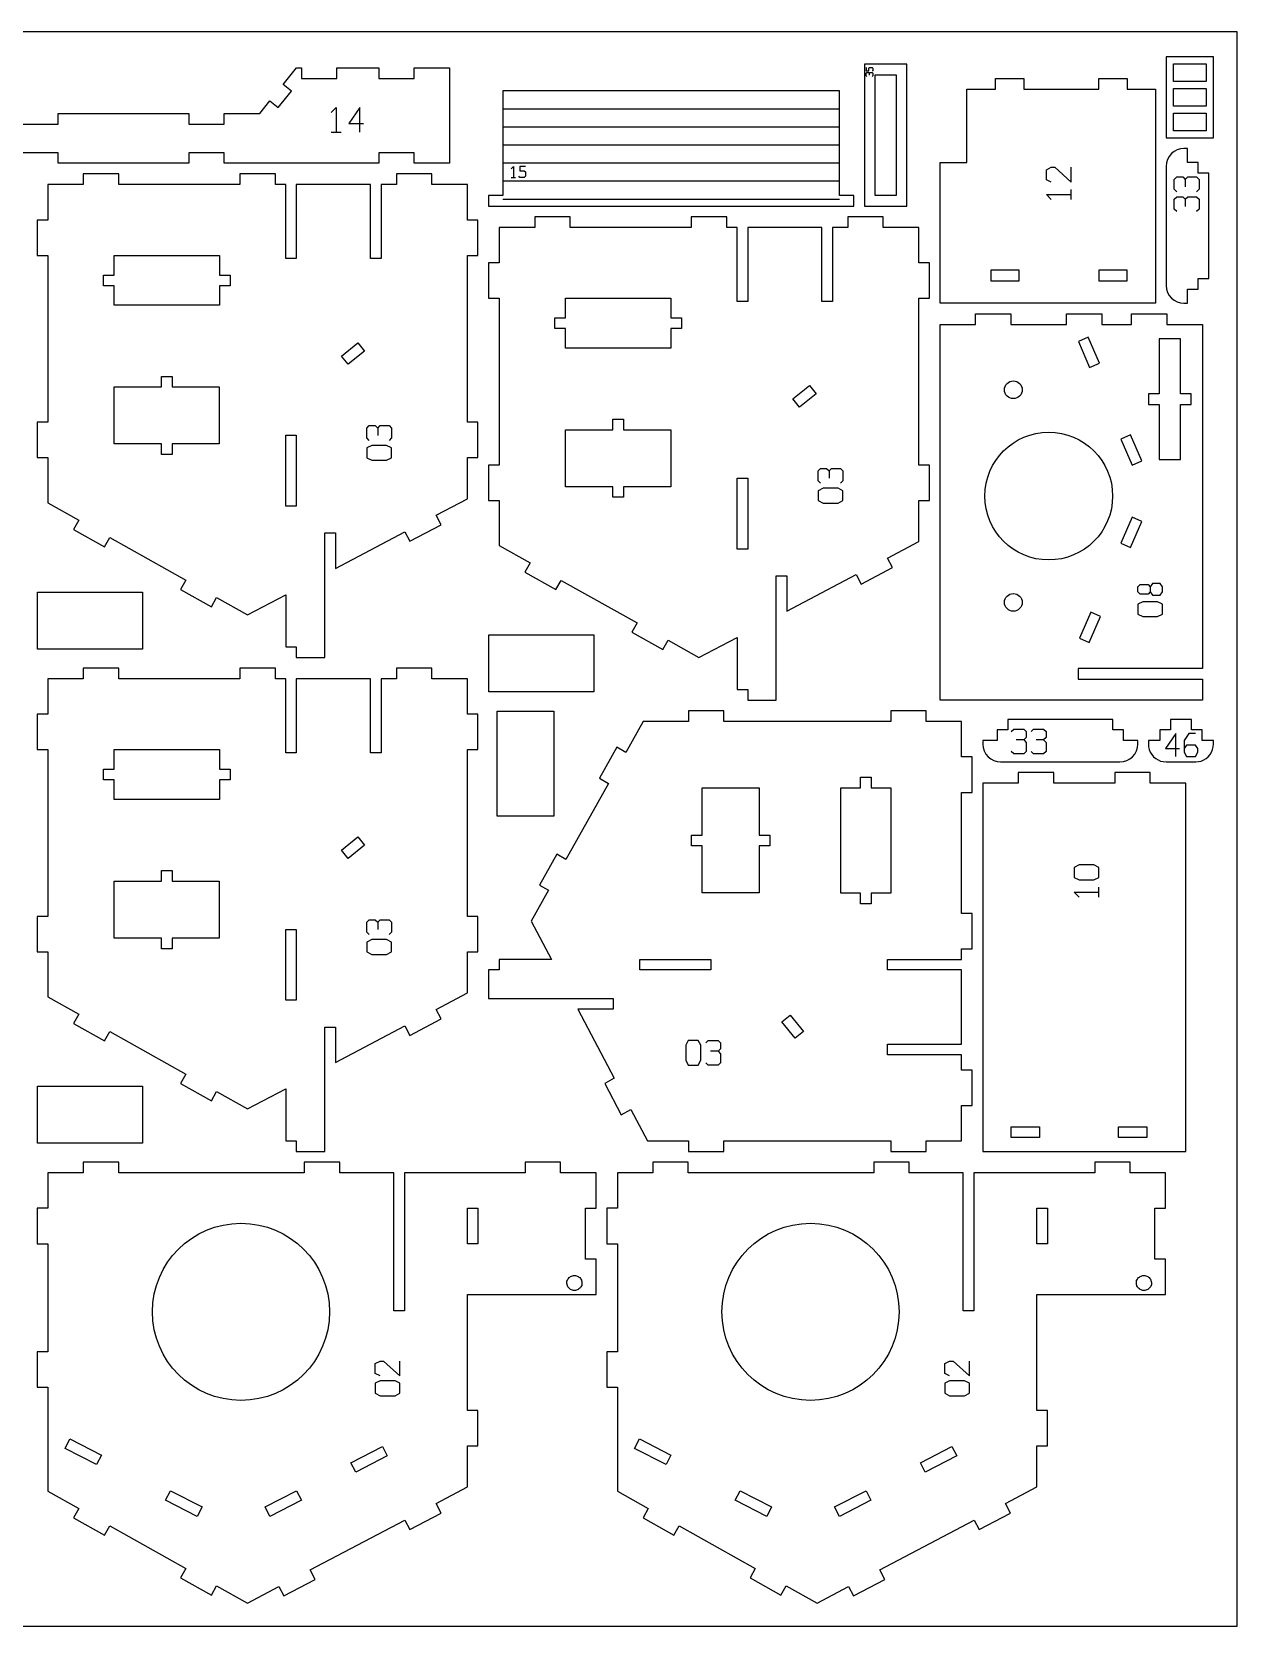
# Model space of a CAD drawing. Header units: millimetres. Extents: x 0 to 600, y 0 to 450.
# Drawn here: x 259.9 to 600, y 0 to 450 of the extents above; entities that cross this region are included whole.
import ezdxf

# ---------------------------------------------------------------- set-up
doc = ezdxf.new("R2010")
doc.units = ezdxf.units.MM
for name, color, linetype in [('CUT', 1, 'Continuous'), ('ENGRAVE', 5, 'Continuous'), ('SHEET', 8, 'Continuous')]:
    doc.layers.add(name, color=color, linetype=linetype)

msp = doc.modelspace()

# ---------------------------------------------------------------- linework, layer by layer
at = {"layer": 'CUT'}
for p, q in [((593.3, 442.98), (580.01, 442.98)), ((580.01, 442.98), (580.01, 420.09)), ((593.3, 420.09), (593.3, 442.98)), ((330.77, 435.18), (334.52, 439.85)), ((334.52, 439.85), (335.96, 439.85)), ((335.96, 439.85), (335.96, 436.85)), ((335.96, 436.85), (345.96, 436.85)), ((345.96, 436.85), (345.96, 439.85)), ((345.96, 439.85), (357.75, 439.85)), ((357.75, 439.85), (357.75, 436.85)), ((357.75, 436.85), (367.75, 436.85)), ((367.75, 436.85), (367.75, 439.85)), ((367.75, 439.85), (377.75, 439.85)), ((377.75, 439.85), (377.75, 412.9)), ((506.79, 440.86), (494.83, 440.86)), ((494.83, 440.86), (494.83, 400.81)), ((497.83, 437.86), (503.79, 437.86)), ((497.83, 403.81), (497.83, 437.86)), ((503.79, 437.86), (503.79, 403.81)), ((506.79, 400.81), (506.79, 440.86)), ((531.77, 436.86), (539.77, 436.86)), ((531.77, 433.86), (531.77, 436.86)), ((539.77, 436.86), (539.77, 433.86)), ((561.01, 436.86), (569.01, 436.86)), ((561.01, 433.86), (561.01, 436.86)), ((569.01, 436.86), (569.01, 433.86)), ((582.01, 440.98), (591.3, 440.98)), ((582.01, 436.02), (582.01, 440.98)), ((591.3, 440.98), (591.3, 436.02)), ((329.36, 428.62), (333.11, 433.3)), ((333.11, 433.3), (330.77, 435.18)), ((487.82, 433.4), (392.77, 433.4)), ((392.77, 433.4), (392.77, 403.81)), ((487.82, 403.81), (487.82, 433.4)), ((523.77, 433.86), (531.77, 433.86)), ((523.77, 413.1), (523.77, 433.86)), ((539.77, 433.86), (561.01, 433.86)), ((569.01, 433.86), (577.01, 433.86)), ((577.01, 433.86), (577.01, 373.39)), ((591.3, 436.02), (582.01, 436.02)), ((582.01, 434.02), (591.3, 434.02)), ((582.01, 429.05), (582.01, 434.02)), ((591.3, 434.02), (591.3, 429.05)), ((324.17, 426.95), (327.02, 430.5)), ((327.02, 430.5), (329.36, 428.62)), ((392.77, 428.3), (487.82, 428.3)), ((591.3, 429.05), (582.01, 429.05)), ((257.27, 423.95), (267.27, 423.95)), ((267.27, 423.95), (267.27, 426.95)), ((267.27, 426.95), (304.17, 426.95)), ((304.17, 426.95), (304.17, 423.95)), ((304.17, 423.95), (314.17, 423.95)), ((314.17, 423.95), (314.17, 426.95)), ((314.17, 426.95), (324.17, 426.95)), ((392.77, 423.2), (487.82, 423.2)), ((582.01, 427.05), (591.3, 427.05)), ((582.01, 422.09), (582.01, 427.05)), ((591.3, 427.05), (591.3, 422.09)), ((580.01, 420.09), (593.3, 420.09)), ((591.3, 422.09), (582.01, 422.09)), ((267.27, 415.9), (257.27, 415.9)), ((267.27, 412.9), (267.27, 415.9)), ((304.17, 415.9), (304.17, 412.9)), ((314.17, 415.9), (304.17, 415.9)), ((314.17, 412.9), (314.17, 415.9)), ((357.75, 415.9), (357.75, 412.9)), ((367.75, 415.9), (357.75, 415.9)), ((367.75, 412.9), (367.75, 415.9)), ((392.77, 418.1), (487.82, 418.1)), ((580.39, 414), (580.11, 413.07)), ((580.85, 414.87), (580.39, 414)), ((581.48, 415.63), (580.85, 414.87)), ((582.23, 416.25), (581.48, 415.63)), ((583.1, 416.71), (582.23, 416.25)), ((584.04, 417), (583.1, 416.71)), ((585.01, 417.09), (584.04, 417)), ((586.01, 417.09), (585.01, 417.09)), ((586.01, 413.09), (586.01, 417.09)), ((304.17, 412.9), (267.27, 412.9)), ((284.38, 409.9), (274.38, 409.9)), ((274.38, 409.9), (274.38, 406.9)), ((284.38, 406.9), (284.38, 409.9)), ((357.75, 412.9), (314.17, 412.9)), ((328.58, 409.9), (318.57, 409.9)), ((318.57, 409.9), (318.57, 406.9)), ((328.58, 406.9), (328.58, 409.9)), ((372.77, 409.9), (362.77, 409.9)), ((362.77, 409.9), (362.77, 406.9)), ((377.75, 412.9), (367.75, 412.9)), ((372.77, 406.9), (372.77, 409.9)), ((392.77, 413.01), (487.82, 413.01)), ((516.17, 413.1), (523.77, 413.1)), ((516.17, 373.39), (516.17, 413.1)), ((580.11, 413.07), (580.01, 412.09)), ((580.01, 412.09), (580.01, 378.39)), ((589.01, 413.09), (586.01, 413.09)), ((589.01, 410.09), (589.01, 413.09)), ((592.01, 410.09), (589.01, 410.09)), ((592.01, 380.39), (592.01, 410.09)), ((274.38, 406.9), (264.38, 406.9)), ((264.38, 406.9), (264.38, 396.9)), ((318.57, 406.9), (284.38, 406.9)), ((331.5, 406.9), (328.58, 406.9)), ((331.5, 386), (331.5, 406.9)), ((355.45, 406.9), (334.5, 406.9)), ((334.5, 406.9), (334.5, 386)), ((355.45, 386), (355.45, 406.9)), ((362.77, 406.9), (358.45, 406.9)), ((358.45, 406.9), (358.45, 386)), ((382.77, 406.9), (372.77, 406.9)), ((382.77, 396.9), (382.77, 406.9)), ((392.77, 407.91), (487.82, 407.91)), ((392.77, 403.81), (388.77, 403.81)), ((388.77, 403.81), (388.77, 400.81)), ((388.77, 400.81), (491.83, 400.81)), ((392.77, 402.81), (487.82, 402.81)), ((491.83, 403.81), (487.82, 403.81)), ((491.83, 400.81), (491.83, 403.81)), ((494.83, 400.81), (506.79, 400.81)), ((503.79, 403.81), (497.83, 403.81)), ((264.38, 396.9), (261.38, 396.9)), ((261.38, 396.9), (261.38, 386.89)), ((385.77, 396.9), (382.77, 396.9)), ((385.77, 386.89), (385.77, 396.9)), ((411.78, 397.81), (401.77, 397.81)), ((401.77, 397.81), (401.77, 394.81)), ((411.78, 394.81), (411.78, 397.81)), ((455.97, 397.81), (445.97, 397.81)), ((445.97, 397.81), (445.97, 394.81)), ((455.97, 394.81), (455.97, 397.81)), ((500.16, 397.81), (490.16, 397.81)), ((490.16, 397.81), (490.16, 394.81)), ((500.16, 394.81), (500.16, 397.81)), ((401.77, 394.81), (391.77, 394.81)), ((391.77, 394.81), (391.77, 384.81)), ((445.97, 394.81), (411.78, 394.81)), ((458.89, 394.81), (455.97, 394.81)), ((458.89, 373.92), (458.89, 394.81)), ((482.84, 394.81), (461.89, 394.81)), ((461.89, 394.81), (461.89, 373.92)), ((482.84, 373.92), (482.84, 394.81)), ((490.16, 394.81), (485.84, 394.81)), ((485.84, 394.81), (485.84, 373.92)), ((510.16, 394.81), (500.16, 394.81)), ((510.16, 384.81), (510.16, 394.81)), ((261.38, 386.89), (264.38, 386.89)), ((264.38, 386.89), (264.38, 339.82)), ((283.09, 386.9), (312.79, 386.9)), ((283.09, 381.36), (283.09, 386.9)), ((312.79, 386.9), (312.79, 381.36)), ((334.5, 386), (331.5, 386)), ((358.45, 386), (355.45, 386)), ((382.77, 386.89), (385.77, 386.89)), ((382.77, 339.82), (382.77, 386.89)), ((391.77, 384.81), (388.77, 384.81)), ((388.77, 384.81), (388.77, 374.81)), ((513.17, 384.81), (510.16, 384.81)), ((513.17, 374.81), (513.17, 384.81)), ((538.47, 382.77), (530.46, 382.77)), ((530.46, 382.77), (530.46, 379.77)), ((538.47, 379.77), (538.47, 382.77)), ((569.01, 382.77), (561.01, 382.77)), ((561.01, 382.77), (561.01, 379.77)), ((569.01, 379.77), (569.01, 382.77)), ((280.09, 381.36), (283.09, 381.36)), ((280.09, 378.36), (280.09, 381.36)), ((283.09, 378.36), (280.09, 378.36)), ((283.09, 372.83), (283.09, 378.36)), ((312.79, 381.36), (315.79, 381.36)), ((315.79, 378.36), (312.79, 378.36)), ((312.79, 378.36), (312.79, 372.83)), ((315.79, 381.36), (315.79, 378.36)), ((530.46, 379.77), (538.47, 379.77)), ((561.01, 379.77), (569.01, 379.77)), ((580.01, 378.39), (580.11, 377.41)), ((589.01, 377.39), (589.01, 380.39)), ((589.01, 380.39), (592.01, 380.39)), ((388.77, 374.81), (391.77, 374.81)), ((391.77, 374.81), (391.77, 327.74)), ((410.48, 374.81), (440.18, 374.81)), ((410.48, 369.28), (410.48, 374.81)), ((440.18, 374.81), (440.18, 369.28)), ((461.89, 373.92), (458.89, 373.92)), ((485.84, 373.92), (482.84, 373.92)), ((510.16, 374.81), (513.17, 374.81)), ((510.16, 327.74), (510.16, 374.81)), ((580.11, 377.41), (580.39, 376.47)), ((580.39, 376.47), (580.85, 375.61)), ((580.85, 375.61), (581.48, 374.85)), ((581.48, 374.85), (582.23, 374.23)), ((582.23, 374.23), (583.1, 373.77)), ((583.1, 373.77), (584.04, 373.48)), ((586.01, 373.39), (586.01, 377.39)), ((586.01, 377.39), (589.01, 377.39)), ((312.79, 372.83), (283.09, 372.83)), ((407.48, 369.28), (410.48, 369.28)), ((407.48, 366.28), (407.48, 369.28)), ((440.18, 369.28), (443.18, 369.28)), ((443.18, 369.28), (443.18, 366.28)), ((577.01, 373.39), (516.17, 373.39)), ((526.17, 370.39), (536.17, 370.39)), ((526.17, 367.39), (526.17, 370.39)), ((536.17, 370.39), (536.17, 367.39)), ((551.83, 370.39), (561.83, 370.39)), ((551.83, 367.39), (551.83, 370.39)), ((561.83, 370.39), (561.83, 367.39)), ((570.21, 370.39), (580.21, 370.39)), ((570.21, 367.39), (570.21, 370.39)), ((580.21, 370.39), (580.21, 367.39)), ((584.04, 373.48), (585.01, 373.39)), ((585.01, 373.39), (586.01, 373.39)), ((410.48, 366.28), (407.48, 366.28)), ((410.48, 360.75), (410.48, 366.28)), ((443.18, 366.28), (440.18, 366.28)), ((440.18, 366.28), (440.18, 360.75)), ((516.17, 367.39), (526.17, 367.39)), ((516.17, 261.33), (516.17, 367.39)), ((536.17, 367.39), (551.83, 367.39)), ((561.83, 367.39), (570.21, 367.39)), ((580.21, 367.39), (590.21, 367.39)), ((590.21, 367.39), (590.21, 270.33)), ((347.22, 358.51), (351.9, 362.26)), ((351.9, 362.26), (353.78, 359.92)), ((440.18, 360.75), (410.48, 360.75)), ((557.96, 363.82), (555.2, 362.63)), ((555.2, 362.63), (558.39, 355.29)), ((561.15, 356.48), (557.96, 363.82)), ((584, 363.39), (578.03, 363.39)), ((578.03, 363.39), (578.03, 347.86)), ((584, 347.86), (584, 363.39)), ((349.1, 356.17), (347.22, 358.51)), ((353.78, 359.92), (349.1, 356.17)), ((558.39, 355.29), (561.15, 356.48)), ((296.46, 352.77), (299.46, 352.77)), ((296.46, 349.77), (296.46, 352.77)), ((299.46, 352.77), (299.46, 349.77)), ((283.11, 349.77), (296.46, 349.77)), ((283.11, 333.7), (283.11, 349.77)), ((299.46, 349.77), (312.77, 349.77)), ((312.77, 349.77), (312.77, 333.7)), ((474.61, 346.42), (479.3, 350.18)), ((481.17, 347.84), (476.49, 344.08)), ((479.3, 350.18), (481.17, 347.84)), ((578.03, 347.86), (575.03, 347.86)), ((575.03, 347.86), (575.03, 344.86)), ((587, 347.86), (584, 347.86)), ((587, 344.86), (587, 347.86)), ((476.49, 344.08), (474.61, 346.42)), ((575.03, 344.86), (578.03, 344.86)), ((578.03, 344.86), (578.03, 329.34)), ((584, 344.86), (587, 344.86)), ((584, 329.34), (584, 344.86)), ((264.38, 339.82), (261.38, 339.82)), ((261.38, 339.82), (261.38, 329.82)), ((385.77, 339.82), (382.77, 339.82)), ((385.77, 329.82), (385.77, 339.82)), ((410.51, 337.68), (423.86, 337.68)), ((410.51, 321.62), (410.51, 337.68)), ((423.86, 340.68), (426.86, 340.68)), ((423.86, 337.68), (423.86, 340.68)), ((426.86, 340.68), (426.86, 337.68)), ((426.86, 337.68), (440.16, 337.68)), ((440.16, 337.68), (440.16, 321.62)), ((296.46, 333.7), (283.11, 333.7)), ((296.46, 330.7), (296.46, 333.7)), ((312.77, 333.7), (299.46, 333.7)), ((299.46, 333.7), (299.46, 330.7)), ((331.5, 336.12), (334.5, 336.12)), ((331.5, 316.12), (331.5, 336.12)), ((334.5, 336.12), (334.5, 316.12)), ((569.95, 336.23), (567.2, 335.04)), ((567.2, 335.04), (570.39, 327.7)), ((573.14, 328.9), (569.95, 336.23)), ((261.38, 329.82), (264.38, 329.82)), ((264.38, 329.82), (264.38, 317.06)), ((299.46, 330.7), (296.46, 330.7)), ((382.77, 329.82), (385.77, 329.82)), ((382.77, 318.23), (382.77, 329.82)), ((570.39, 327.7), (573.14, 328.9)), ((578.03, 329.34), (584, 329.34)), ((391.77, 327.74), (388.77, 327.74)), ((388.77, 327.74), (388.77, 317.74)), ((458.89, 324.04), (461.89, 324.04)), ((458.89, 304.03), (458.89, 324.04)), ((461.89, 324.04), (461.89, 304.03)), ((513.17, 327.74), (510.16, 327.74)), ((513.17, 317.74), (513.17, 327.74)), ((423.86, 321.62), (410.51, 321.62)), ((423.86, 318.62), (423.86, 321.62)), ((440.16, 321.62), (426.86, 321.62)), ((426.86, 321.62), (426.86, 318.62)), ((264.38, 317.06), (273.1, 312.17)), ((334.5, 316.12), (331.5, 316.12)), ((373.93, 313.56), (382.77, 318.23)), ((388.77, 317.74), (391.77, 317.74)), ((391.77, 317.74), (391.77, 304.98)), ((426.86, 318.62), (423.86, 318.62)), ((510.16, 317.74), (513.17, 317.74)), ((510.16, 306.15), (510.16, 317.74)), ((273.1, 312.17), (271.64, 309.56)), ((366.51, 306.2), (375.35, 310.87)), ((375.35, 310.87), (373.93, 313.56)), ((570.39, 313.02), (567.2, 305.68)), ((569.95, 304.49), (573.14, 311.83)), ((573.14, 311.83), (570.39, 313.02)), ((271.64, 309.56), (280.36, 304.66)), ((280.36, 304.66), (281.83, 307.28)), ((281.83, 307.28), (303.3, 295.24)), ((342.55, 308.57), (345.55, 308.57)), ((342.55, 273.42), (342.55, 308.57)), ((345.55, 298.57), (365.08, 308.89)), ((345.55, 308.57), (345.55, 298.57)), ((365.08, 308.89), (366.51, 306.2)), ((501.32, 301.48), (510.16, 306.15)), ((391.77, 304.98), (400.5, 300.09)), ((461.89, 304.03), (458.89, 304.03)), ((567.2, 305.68), (569.95, 304.49)), ((400.5, 300.09), (399.03, 297.47)), ((399.03, 297.47), (407.75, 292.58)), ((493.9, 294.11), (502.74, 298.78)), ((502.74, 298.78), (501.32, 301.48)), ((303.3, 295.24), (301.83, 292.63)), ((301.83, 292.63), (310.55, 287.73)), ((407.75, 292.58), (409.22, 295.19)), ((409.22, 295.19), (430.69, 283.16)), ((469.94, 296.48), (472.95, 296.48)), ((469.94, 261.33), (469.94, 296.48)), ((472.95, 286.48), (492.48, 296.8)), ((472.95, 296.48), (472.95, 286.48)), ((492.48, 296.8), (493.9, 294.11)), ((261.44, 291.85), (291.1, 291.85)), ((261.44, 275.78), (261.44, 291.85)), ((291.1, 291.85), (291.1, 275.78)), ((310.55, 287.73), (312.02, 290.35)), ((312.02, 290.35), (320.74, 285.46)), ((320.74, 285.46), (331.5, 291.14)), ((331.5, 291.14), (331.5, 276.42)), ((558.73, 286.21), (555.54, 278.87)), ((558.29, 277.67), (561.48, 285.01)), ((561.48, 285.01), (558.73, 286.21)), ((388.84, 279.76), (418.49, 279.76)), ((388.84, 263.7), (388.84, 279.76)), ((418.49, 279.76), (418.49, 263.7)), ((430.69, 283.16), (429.22, 280.54)), ((429.22, 280.54), (437.95, 275.65)), ((448.14, 273.37), (458.89, 279.06)), ((458.89, 279.06), (458.89, 264.33)), ((291.1, 275.78), (261.44, 275.78)), ((331.5, 276.42), (334.5, 276.42)), ((334.5, 276.42), (334.5, 273.42)), ((437.95, 275.65), (439.41, 278.26)), ((439.41, 278.26), (448.14, 273.37)), ((555.54, 278.87), (558.29, 277.67)), ((284.38, 270.42), (274.38, 270.42)), ((274.38, 270.42), (274.38, 267.42)), ((284.38, 267.42), (284.38, 270.42)), ((328.58, 270.42), (318.57, 270.42)), ((318.57, 270.42), (318.57, 267.42)), ((328.58, 267.42), (328.58, 270.42)), ((334.5, 273.42), (342.55, 273.42)), ((372.77, 270.42), (362.77, 270.42)), ((362.77, 270.42), (362.77, 267.42)), ((372.77, 267.42), (372.77, 270.42)), ((590.21, 270.33), (555.1, 270.33)), ((555.1, 270.33), (555.1, 267.33)), ((274.38, 267.42), (264.38, 267.42)), ((264.38, 267.42), (264.38, 257.42)), ((318.57, 267.42), (284.38, 267.42)), ((331.5, 267.42), (328.58, 267.42)), ((331.5, 246.52), (331.5, 267.42)), ((355.45, 267.42), (334.5, 267.42)), ((334.5, 267.42), (334.5, 246.52)), ((355.45, 246.52), (355.45, 267.42)), ((362.77, 267.42), (358.45, 267.42)), ((358.45, 267.42), (358.45, 246.52)), ((382.77, 267.42), (372.77, 267.42)), ((382.77, 257.42), (382.77, 267.42)), ((555.1, 267.33), (590.21, 267.33)), ((590.21, 267.33), (590.21, 261.33)), ((418.49, 263.7), (388.84, 263.7)), ((458.89, 264.33), (461.89, 264.33)), ((461.89, 264.33), (461.89, 261.33)), ((461.89, 261.33), (469.94, 261.33)), ((590.21, 261.33), (516.17, 261.33)), ((264.38, 257.42), (261.38, 257.42)), ((261.38, 257.42), (261.38, 247.41)), ((385.77, 257.42), (382.77, 257.42)), ((385.77, 247.41), (385.77, 257.42)), ((391.14, 228.61), (391.14, 258.27)), ((391.14, 258.27), (407.2, 258.27)), ((407.2, 258.27), (407.2, 228.61)), ((445.17, 258.33), (445.17, 255.33)), ((455.18, 258.33), (445.17, 258.33)), ((455.18, 255.33), (455.18, 258.33)), ((502.25, 258.33), (502.25, 255.33)), ((512.25, 258.33), (502.25, 258.33)), ((512.25, 255.33), (512.25, 258.33)), ((432.42, 255.33), (427.53, 246.61)), ((445.17, 255.33), (432.42, 255.33)), ((502.25, 255.33), (455.18, 255.33)), ((522.25, 255.33), (512.25, 255.33)), ((522.25, 245.33), (522.25, 255.33)), ((535.25, 252.95), (532.25, 252.95)), ((532.25, 252.95), (532.25, 249.95)), ((564.95, 255.95), (535.25, 255.95)), ((535.25, 255.95), (535.25, 252.95)), ((564.95, 252.95), (564.95, 255.95)), ((567.95, 252.95), (564.95, 252.95)), ((567.95, 249.95), (567.95, 252.95)), ((578.16, 252.95), (578.16, 249.95)), ((581.16, 252.95), (578.16, 252.95)), ((581.16, 255.95), (581.16, 252.95)), ((587.12, 255.95), (581.16, 255.95)), ((587.12, 252.95), (587.12, 255.95)), ((590.12, 252.95), (587.12, 252.95)), ((590.12, 249.95), (590.12, 252.95)), ((424.91, 248.08), (420.02, 239.35)), ((427.53, 246.61), (424.91, 248.08)), ((532.25, 249.95), (528.25, 249.95)), ((528.25, 249.95), (528.25, 248.95)), ((528.25, 248.95), (528.35, 247.97)), ((528.35, 247.97), (528.63, 247.03)), ((571.96, 249.95), (567.95, 249.95)), ((571.58, 247.03), (571.86, 247.97)), ((571.86, 247.97), (571.96, 248.95)), ((571.96, 248.95), (571.96, 249.95)), ((574.96, 249.95), (574.96, 248.95)), ((578.16, 249.95), (574.96, 249.95)), ((574.96, 248.95), (575.02, 248.16)), ((575.02, 248.16), (575.2, 247.4)), ((593.34, 249.95), (590.12, 249.95)), ((593.09, 247.4), (593.28, 248.16)), ((593.28, 248.16), (593.34, 248.95)), ((593.34, 248.95), (593.34, 249.95)), ((261.38, 247.41), (264.38, 247.41)), ((264.38, 247.41), (264.38, 200.34)), ((283.09, 247.42), (312.79, 247.42)), ((283.09, 241.88), (283.09, 247.42)), ((312.79, 247.42), (312.79, 241.88)), ((334.5, 246.52), (331.5, 246.52)), ((358.45, 246.52), (355.45, 246.52)), ((382.77, 247.41), (385.77, 247.41)), ((382.77, 200.34), (382.77, 247.41)), ((525.25, 245.33), (522.25, 245.33)), ((525.25, 235.33), (525.25, 245.33)), ((528.63, 247.03), (529.09, 246.17)), ((529.09, 246.17), (529.72, 245.41)), ((529.72, 245.41), (530.47, 244.79)), ((530.47, 244.79), (531.34, 244.33)), ((531.34, 244.33), (532.28, 244.04)), ((532.28, 244.04), (533.25, 243.94)), ((533.25, 243.94), (566.95, 243.94)), ((566.95, 243.94), (567.93, 244.04)), ((567.93, 244.04), (568.87, 244.33)), ((568.87, 244.33), (569.73, 244.79)), ((569.73, 244.79), (570.49, 245.41)), ((570.49, 245.41), (571.11, 246.17)), ((571.11, 246.17), (571.58, 247.03)), ((575.2, 247.4), (575.5, 246.67)), ((575.5, 246.67), (575.91, 246.01)), ((575.91, 246.01), (576.42, 245.41)), ((576.42, 245.41), (577.02, 244.9)), ((577.02, 244.9), (577.69, 244.49)), ((577.69, 244.49), (578.41, 244.19)), ((578.41, 244.19), (579.17, 244.01)), ((579.17, 244.01), (579.96, 243.94)), ((579.96, 243.94), (588.34, 243.94)), ((588.34, 243.94), (589.12, 244.01)), ((589.12, 244.01), (589.88, 244.19)), ((589.88, 244.19), (590.61, 244.49)), ((590.61, 244.49), (591.28, 244.9)), ((591.28, 244.9), (591.87, 245.41)), ((591.87, 245.41), (592.38, 246.01)), ((592.38, 246.01), (592.79, 246.67)), ((592.79, 246.67), (593.09, 247.4)), ((280.09, 241.88), (283.09, 241.88)), ((280.09, 238.88), (280.09, 241.88)), ((283.09, 238.88), (280.09, 238.88)), ((283.09, 233.35), (283.09, 238.88)), ((312.79, 241.88), (315.79, 241.88)), ((315.79, 238.88), (312.79, 238.88)), ((312.79, 238.88), (312.79, 233.35)), ((315.79, 241.88), (315.79, 238.88)), ((420.02, 239.35), (422.63, 237.88)), ((493.72, 236.62), (493.72, 239.62)), ((493.72, 239.62), (496.72, 239.62)), ((496.72, 239.62), (496.72, 236.62)), ((548.26, 240.94), (538.25, 240.94)), ((538.25, 240.94), (538.25, 237.94)), ((548.26, 237.94), (548.26, 240.94)), ((575.5, 240.94), (565.5, 240.94)), ((565.5, 240.94), (565.5, 237.94)), ((575.5, 237.94), (575.5, 240.94)), ((422.63, 237.88), (410.6, 216.41)), ((449.06, 223.25), (449.06, 236.6)), ((449.06, 236.6), (465.12, 236.6)), ((465.12, 236.6), (465.12, 223.25)), ((488.18, 206.92), (488.18, 236.62)), ((488.18, 236.62), (493.72, 236.62)), ((496.72, 236.62), (502.25, 236.62)), ((502.25, 236.62), (502.25, 206.92)), ((522.25, 201.14), (522.25, 235.33)), ((522.25, 235.33), (525.25, 235.33)), ((538.25, 237.94), (528.25, 237.94)), ((528.25, 237.94), (528.25, 133.94)), ((565.5, 237.94), (548.26, 237.94)), ((585.5, 237.94), (575.5, 237.94)), ((585.5, 133.94), (585.5, 237.94)), ((312.79, 233.35), (283.09, 233.35)), ((407.2, 228.61), (391.14, 228.61)), ((347.22, 219.03), (351.9, 222.78)), ((351.9, 222.78), (353.78, 220.44)), ((446.05, 220.25), (446.05, 223.25)), ((446.05, 223.25), (449.06, 223.25)), ((465.12, 223.25), (468.12, 223.25)), ((468.12, 223.25), (468.12, 220.25)), ((349.1, 216.69), (347.22, 219.03)), ((353.78, 220.44), (349.1, 216.69)), ((407.98, 217.88), (403.09, 209.16)), ((410.6, 216.41), (407.98, 217.88)), ((449.06, 220.25), (446.05, 220.25)), ((449.06, 206.94), (449.06, 220.25)), ((465.12, 220.25), (465.12, 206.94)), ((468.12, 220.25), (465.12, 220.25)), ((296.46, 213.29), (299.46, 213.29)), ((296.46, 210.29), (296.46, 213.29)), ((299.46, 213.29), (299.46, 210.29)), ((283.11, 210.29), (296.46, 210.29)), ((283.11, 194.22), (283.11, 210.29)), ((299.46, 210.29), (312.77, 210.29)), ((312.77, 210.29), (312.77, 194.22)), ((405.7, 207.69), (400.81, 198.97)), ((403.09, 209.16), (405.7, 207.69)), ((465.12, 206.94), (449.06, 206.94)), ((493.72, 206.92), (488.18, 206.92)), ((493.72, 203.92), (493.72, 206.92)), ((496.72, 203.92), (493.72, 203.92)), ((496.72, 206.92), (496.72, 203.92)), ((502.25, 206.92), (496.72, 206.92)), ((264.38, 200.34), (261.38, 200.34)), ((261.38, 200.34), (261.38, 190.34)), ((385.77, 200.34), (382.77, 200.34)), ((385.77, 190.34), (385.77, 200.34)), ((400.81, 198.97), (406.5, 188.21)), ((525.25, 201.14), (522.25, 201.14)), ((525.25, 191.13), (525.25, 201.14)), ((296.46, 194.22), (283.11, 194.22)), ((296.46, 191.22), (296.46, 194.22)), ((312.77, 194.22), (299.46, 194.22)), ((299.46, 194.22), (299.46, 191.22)), ((331.5, 196.65), (334.5, 196.65)), ((331.5, 176.64), (331.5, 196.65)), ((334.5, 196.65), (334.5, 176.64)), ((261.38, 190.34), (264.38, 190.34)), ((264.38, 190.34), (264.38, 177.58)), ((299.46, 191.22), (296.46, 191.22)), ((382.77, 190.34), (385.77, 190.34)), ((382.77, 178.75), (382.77, 190.34)), ((522.25, 188.21), (522.25, 191.13)), ((522.25, 191.13), (525.25, 191.13)), ((388.77, 185.21), (388.77, 177.16)), ((391.77, 185.21), (388.77, 185.21)), ((391.77, 188.21), (391.77, 185.21)), ((406.5, 188.21), (391.77, 188.21)), ((431.47, 185.21), (431.47, 188.21)), ((431.47, 188.21), (451.48, 188.21)), ((451.48, 185.21), (431.47, 185.21)), ((451.48, 188.21), (451.48, 185.21)), ((501.36, 185.21), (501.36, 188.21)), ((501.36, 188.21), (522.25, 188.21)), ((522.25, 185.21), (501.36, 185.21)), ((522.25, 164.26), (522.25, 185.21)), ((264.38, 177.58), (273.1, 172.69)), ((334.5, 176.64), (331.5, 176.64)), ((373.93, 174.08), (382.77, 178.75)), ((388.77, 177.16), (423.92, 177.16)), ((423.92, 177.16), (423.92, 174.16)), ((273.1, 172.69), (271.64, 170.08)), ((366.51, 166.72), (375.35, 171.39)), ((375.35, 171.39), (373.93, 174.08)), ((413.92, 174.16), (424.24, 154.63)), ((423.92, 174.16), (413.92, 174.16)), ((471.52, 170.61), (473.86, 172.49)), ((473.86, 172.49), (477.61, 167.81)), ((271.64, 170.08), (280.36, 165.18)), ((280.36, 165.18), (281.83, 167.8)), ((281.83, 167.8), (303.3, 155.76)), ((342.55, 169.09), (345.55, 169.09)), ((342.55, 133.94), (342.55, 169.09)), ((345.55, 159.09), (365.08, 169.41)), ((345.55, 169.09), (345.55, 159.09)), ((365.08, 169.41), (366.51, 166.72)), ((475.27, 165.93), (471.52, 170.61)), ((477.61, 167.81), (475.27, 165.93)), ((501.36, 161.26), (501.36, 164.26)), ((501.36, 164.26), (522.25, 164.26)), ((522.25, 161.26), (501.36, 161.26)), ((522.25, 156.94), (522.25, 161.26)), ((303.3, 155.76), (301.83, 153.15)), ((301.83, 153.15), (310.55, 148.25)), ((424.24, 154.63), (421.55, 153.2)), ((421.55, 153.2), (426.22, 144.36)), ((525.25, 156.94), (522.25, 156.94)), ((525.25, 146.94), (525.25, 156.94)), ((261.44, 152.37), (291.1, 152.37)), ((261.44, 136.3), (261.44, 152.37)), ((291.1, 152.37), (291.1, 136.3)), ((310.55, 148.25), (312.02, 150.87)), ((312.02, 150.87), (320.74, 145.98)), ((320.74, 145.98), (331.5, 151.66)), ((331.5, 151.66), (331.5, 136.94)), ((426.22, 144.36), (428.91, 145.78)), ((428.91, 145.78), (433.59, 136.94)), ((522.25, 136.94), (522.25, 146.94)), ((522.25, 146.94), (525.25, 146.94)), ((536.25, 140.89), (544.25, 140.89)), ((536.25, 137.89), (536.25, 140.89)), ((544.25, 140.89), (544.25, 137.89)), ((566.5, 140.89), (574.5, 140.89)), ((566.5, 137.89), (566.5, 140.89)), ((574.5, 140.89), (574.5, 137.89)), ((291.1, 136.3), (261.44, 136.3)), ((331.5, 136.94), (334.5, 136.94)), ((334.5, 136.94), (334.5, 133.94)), ((433.59, 136.94), (445.17, 136.94)), ((445.17, 136.94), (445.17, 133.94)), ((455.18, 133.94), (455.18, 136.94)), ((455.18, 136.94), (502.25, 136.94)), ((502.25, 136.94), (502.25, 133.94)), ((512.25, 133.94), (512.25, 136.94)), ((512.25, 136.94), (522.25, 136.94)), ((544.25, 137.89), (536.25, 137.89)), ((574.5, 137.89), (566.5, 137.89)), ((284.38, 130.94), (274.38, 130.94)), ((274.38, 130.94), (274.38, 127.94)), ((284.38, 127.94), (284.38, 130.94)), ((334.5, 133.94), (342.55, 133.94)), ((346.74, 130.94), (336.74, 130.94)), ((336.74, 130.94), (336.74, 127.94)), ((346.74, 127.94), (346.74, 130.94)), ((409.1, 130.94), (399.1, 130.94)), ((399.1, 130.94), (399.1, 127.94)), ((409.1, 127.94), (409.1, 130.94)), ((445.1, 130.94), (435.1, 130.94)), ((435.1, 130.94), (435.1, 127.94)), ((445.1, 127.94), (445.1, 130.94)), ((445.17, 133.94), (455.18, 133.94)), ((507.46, 130.94), (497.46, 130.94)), ((497.46, 130.94), (497.46, 127.94)), ((502.25, 133.94), (512.25, 133.94)), ((507.46, 127.94), (507.46, 130.94)), ((528.25, 133.94), (585.5, 133.94)), ((569.82, 130.94), (559.82, 130.94)), ((559.82, 130.94), (559.82, 127.94)), ((569.82, 127.94), (569.82, 130.94)), ((274.38, 127.94), (264.38, 127.94)), ((264.38, 127.94), (264.38, 117.94)), ((336.74, 127.94), (284.38, 127.94)), ((362.01, 127.94), (346.74, 127.94)), ((362.01, 89), (362.01, 127.94)), ((399.1, 127.94), (365.01, 127.94)), ((365.01, 127.94), (365.01, 89)), ((419.1, 127.94), (409.1, 127.94)), ((419.1, 117.94), (419.1, 127.94)), ((435.1, 127.94), (425.1, 127.94)), ((425.1, 127.94), (425.1, 117.94)), ((497.46, 127.94), (445.1, 127.94)), ((522.73, 127.94), (507.46, 127.94)), ((522.73, 89), (522.73, 127.94)), ((559.82, 127.94), (525.73, 127.94)), ((525.73, 127.94), (525.73, 89)), ((579.82, 127.94), (569.82, 127.94)), ((579.82, 117.94), (579.82, 127.94)), ((264.38, 117.94), (261.38, 117.94)), ((261.38, 117.94), (261.38, 107.93)), ((382.77, 117.94), (385.77, 117.94)), ((382.77, 107.93), (382.77, 117.94)), ((385.77, 117.94), (385.77, 107.93)), ((416.1, 117.94), (419.1, 117.94)), ((416.1, 103.58), (416.1, 117.94)), ((425.1, 117.94), (422.1, 117.94)), ((422.1, 117.94), (422.1, 107.93)), ((543.49, 117.94), (546.49, 117.94)), ((543.49, 107.93), (543.49, 117.94)), ((546.49, 117.94), (546.49, 107.93)), ((576.82, 117.94), (579.82, 117.94)), ((576.82, 103.58), (576.82, 117.94)), ((261.38, 107.93), (264.38, 107.93)), ((264.38, 107.93), (264.38, 77.42)), ((385.77, 107.93), (382.77, 107.93)), ((419.1, 103.58), (416.1, 103.58)), ((419.1, 93.58), (419.1, 103.58)), ((422.1, 107.93), (425.1, 107.93)), ((425.1, 107.93), (425.1, 77.42)), ((546.49, 107.93), (543.49, 107.93)), ((579.82, 103.58), (576.82, 103.58)), ((579.82, 93.58), (579.82, 103.58)), ((410.85, 96.86), (410.85, 97.13)), ((410.87, 97.13), (410.87, 97.41)), ((410.87, 96.58), (410.87, 96.86)), ((410.93, 97.41), (410.93, 97.67)), ((410.93, 96.31), (410.93, 96.58)), ((411.02, 97.67), (411.14, 97.92)), ((411.02, 96.04), (411.02, 96.31)), ((411.14, 95.8), (411.02, 96.04)), ((411.14, 97.92), (411.29, 98.15)), ((411.29, 95.56), (411.14, 95.8)), ((411.29, 98.15), (411.48, 98.36)), ((411.48, 95.36), (411.29, 95.56)), ((411.48, 98.36), (411.68, 98.54)), ((411.68, 95.17), (411.48, 95.36)), ((411.68, 98.54), (411.92, 98.69)), ((411.92, 95.02), (411.68, 95.17)), ((411.92, 98.69), (412.16, 98.82)), ((412.16, 94.9), (411.92, 95.02)), ((412.16, 98.82), (412.43, 98.91)), ((412.43, 94.81), (412.16, 94.9)), ((412.43, 98.91), (412.7, 98.96)), ((412.7, 94.75), (412.43, 94.81)), ((412.7, 98.96), (412.98, 98.98)), ((412.98, 94.73), (412.7, 94.75)), ((412.98, 98.98), (413.25, 98.96)), ((413.25, 94.75), (412.98, 94.73)), ((413.25, 98.96), (413.53, 98.91)), ((413.53, 94.81), (413.25, 94.75)), ((413.53, 98.91), (413.79, 98.82)), ((413.79, 94.9), (413.53, 94.81)), ((413.79, 98.82), (414.04, 98.69)), ((414.04, 95.02), (413.79, 94.9)), ((414.04, 98.69), (414.27, 98.54)), ((414.27, 95.17), (414.04, 95.02)), ((414.27, 98.54), (414.48, 98.36)), ((414.48, 95.36), (414.27, 95.17)), ((414.48, 98.36), (414.66, 98.15)), ((414.66, 95.56), (414.48, 95.36)), ((414.66, 98.15), (414.81, 97.92)), ((414.81, 95.8), (414.66, 95.56)), ((414.81, 97.92), (414.94, 97.67)), ((414.94, 96.04), (414.81, 95.8)), ((414.94, 97.67), (414.94, 97.41)), ((415.03, 97.41), (415.03, 97.13)), ((415.03, 96.31), (415.03, 96.04)), ((415.08, 97.13), (415.08, 96.86)), ((415.08, 96.58), (415.08, 96.31)), ((415.1, 96.86), (415.1, 96.58)), ((571.58, 96.86), (571.58, 97.13)), ((571.59, 97.13), (571.59, 97.41)), ((571.59, 96.58), (571.59, 96.86)), ((571.65, 97.41), (571.65, 97.67)), ((571.65, 96.31), (571.65, 96.58)), ((571.74, 97.67), (571.86, 97.92)), ((571.74, 96.04), (571.74, 96.31)), ((571.86, 95.8), (571.74, 96.04)), ((571.86, 97.92), (572.01, 98.15)), ((572.01, 95.56), (571.86, 95.8)), ((572.01, 98.15), (572.2, 98.36)), ((572.2, 95.36), (572.01, 95.56)), ((572.2, 98.36), (572.41, 98.54)), ((572.41, 95.17), (572.2, 95.36)), ((572.41, 98.54), (572.64, 98.69)), ((572.64, 95.02), (572.41, 95.17)), ((572.64, 98.69), (572.89, 98.82)), ((572.89, 94.9), (572.64, 95.02)), ((572.89, 98.82), (573.15, 98.91)), ((573.15, 94.81), (572.89, 94.9)), ((573.15, 98.91), (573.42, 98.96)), ((573.42, 94.75), (573.15, 94.81)), ((573.42, 98.96), (573.7, 98.98)), ((573.7, 94.73), (573.42, 94.75)), ((573.7, 98.98), (573.97, 98.96)), ((573.97, 94.75), (573.7, 94.73)), ((573.97, 98.96), (574.25, 98.91)), ((574.25, 94.81), (573.97, 94.75)), ((574.25, 98.91), (574.51, 98.82)), ((574.51, 94.9), (574.25, 94.81)), ((574.51, 98.82), (574.76, 98.69)), ((574.76, 95.02), (574.51, 94.9)), ((574.76, 98.69), (574.99, 98.54)), ((574.99, 95.17), (574.76, 95.02)), ((574.99, 98.54), (575.2, 98.36)), ((575.2, 95.36), (574.99, 95.17)), ((575.2, 98.36), (575.38, 98.15)), ((575.38, 95.56), (575.2, 95.36)), ((575.38, 98.15), (575.54, 97.92)), ((575.54, 95.8), (575.38, 95.56)), ((575.54, 97.92), (575.66, 97.67)), ((575.66, 96.04), (575.54, 95.8)), ((575.66, 97.67), (575.66, 97.41)), ((575.75, 97.41), (575.75, 97.13)), ((575.75, 96.31), (575.75, 96.04)), ((575.8, 97.13), (575.8, 96.86)), ((575.8, 96.58), (575.8, 96.31)), ((575.82, 96.86), (575.82, 96.58)), ((382.77, 93.58), (419.1, 93.58)), ((382.77, 60.86), (382.77, 93.58)), ((543.49, 93.58), (579.82, 93.58)), ((543.49, 60.86), (543.49, 93.58)), ((365.01, 89), (362.01, 89)), ((525.73, 89), (522.73, 89)), ((264.38, 77.42), (261.38, 77.42)), ((261.38, 77.42), (261.38, 67.41)), ((425.1, 77.42), (422.1, 77.42)), ((422.1, 77.42), (422.1, 67.41)), ((261.38, 67.41), (264.38, 67.41)), ((264.38, 67.41), (264.38, 38.11)), ((422.1, 67.41), (425.1, 67.41)), ((425.1, 67.41), (425.1, 38.11)), ((385.77, 60.86), (382.77, 60.86)), ((385.77, 50.86), (385.77, 60.86)), ((546.49, 60.86), (543.49, 60.86)), ((546.49, 50.86), (546.49, 60.86)), ((269.23, 50.17), (270.6, 52.83)), ((278.12, 45.59), (269.23, 50.17)), ((270.6, 52.83), (279.5, 48.25)), ((349.89, 46.1), (358.78, 50.68)), ((358.78, 50.68), (360.16, 48.02)), ((382.77, 50.86), (385.77, 50.86)), ((382.77, 39.28), (382.77, 50.86)), ((429.95, 50.17), (431.32, 52.83)), ((438.84, 45.59), (429.95, 50.17)), ((431.32, 52.83), (440.22, 48.25)), ((510.61, 46.1), (519.51, 50.68)), ((519.51, 50.68), (520.88, 48.02)), ((543.49, 50.86), (546.49, 50.86)), ((543.49, 39.28), (543.49, 50.86)), ((279.5, 48.25), (278.12, 45.59)), ((351.27, 43.44), (349.89, 46.1)), ((360.16, 48.02), (351.27, 43.44)), ((440.22, 48.25), (438.84, 45.59)), ((511.99, 43.44), (510.61, 46.1)), ((520.88, 48.02), (511.99, 43.44)), ((264.38, 38.11), (273.1, 33.21)), ((297.62, 35.54), (299, 38.21)), ((299, 38.21), (307.89, 33.63)), ((325.67, 33.63), (334.56, 38.21)), ((334.56, 38.21), (335.94, 35.54)), ((373.93, 34.6), (382.77, 39.28)), ((425.1, 38.11), (433.82, 33.21)), ((458.34, 35.54), (459.72, 38.21)), ((459.72, 38.21), (468.61, 33.63)), ((486.39, 33.63), (495.29, 38.21)), ((495.29, 38.21), (496.66, 35.54)), ((534.65, 34.6), (543.49, 39.28)), ((273.1, 33.21), (271.64, 30.6)), ((306.51, 30.96), (297.62, 35.54)), ((307.89, 33.63), (306.51, 30.96)), ((327.05, 30.96), (325.67, 33.63)), ((335.94, 35.54), (327.05, 30.96)), ((366.51, 27.24), (375.35, 31.91)), ((375.35, 31.91), (373.93, 34.6)), ((433.82, 33.21), (432.36, 30.6)), ((467.24, 30.96), (458.34, 35.54)), ((468.61, 33.63), (467.24, 30.96)), ((487.77, 30.96), (486.39, 33.63)), ((496.66, 35.54), (487.77, 30.96)), ((527.23, 27.24), (536.07, 31.91)), ((536.07, 31.91), (534.65, 34.6)), ((271.64, 30.6), (280.36, 25.7)), ((280.36, 25.7), (281.83, 28.32)), ((281.83, 28.32), (303.3, 16.28)), ((338.43, 15.85), (365.08, 29.93)), ((365.08, 29.93), (366.51, 27.24)), ((432.36, 30.6), (441.08, 25.7)), ((441.08, 25.7), (442.55, 28.32)), ((442.55, 28.32), (464.02, 16.28)), ((499.15, 15.85), (525.81, 29.93)), ((525.81, 29.93), (527.23, 27.24)), ((303.3, 16.28), (301.83, 13.67)), ((301.83, 13.67), (310.55, 8.77)), ((339.83, 13.19), (338.43, 15.85)), ((464.02, 16.28), (462.55, 13.67)), ((462.55, 13.67), (471.27, 8.77)), ((500.55, 13.19), (499.15, 15.85)), ((310.55, 8.77), (312.02, 11.39)), ((312.02, 11.39), (320.74, 6.5)), ((320.74, 6.5), (329.59, 11.17)), ((329.59, 11.17), (330.99, 8.52)), ((330.99, 8.52), (339.83, 13.19)), ((471.27, 8.77), (472.74, 11.39)), ((472.74, 11.39), (481.47, 6.5)), ((481.47, 6.5), (490.31, 11.17)), ((490.31, 11.17), (491.71, 8.52)), ((491.71, 8.52), (500.55, 13.19))]:
    msp.add_line(p, q, dxfattribs=at)
for centre, radius in [((536.85, 348.97), 2.5), ((546.85, 318.97), 18.03), ((536.85, 288.97), 2.5), ((318.89, 88.71), 25), ((479.61, 88.71), 25)]:
    msp.add_circle(centre, radius, dxfattribs=at)
at = {"layer": 'ENGRAVE'}
for p, q in [((495.33, 439.98), (495.33, 439.05)), ((495.33, 439.05), (496.07, 439.05)), ((495.33, 438.31), (495.51, 438.5)), ((495.33, 437.57), (495.33, 438.31)), ((495.51, 437.38), (495.33, 437.57)), ((495.51, 438.5), (495.96, 438.5)), ((495.96, 438.5), (496.14, 438.31)), ((496.07, 439.8), (496.25, 439.98)), ((496.07, 439.05), (496.07, 439.8)), ((496.14, 438.31), (496.33, 438.5)), ((496.14, 438.31), (496.14, 437.76)), ((496.25, 439.98), (497, 439.98)), ((496.33, 438.5), (497, 438.5)), ((497, 439.98), (497.18, 439.8)), ((497.18, 439.05), (497, 438.87)), ((497, 438.5), (497.18, 438.31)), ((497.18, 437.57), (497, 437.38)), ((497.18, 439.8), (497.18, 439.05)), ((497.18, 438.31), (497.18, 437.57)), ((344.38, 427.27), (345.78, 428.67)), ((345.78, 428.67), (345.78, 421.67)), ((352.43, 428.67), (349.28, 424.12)), ((352.43, 421.67), (352.43, 428.67)), ((349.28, 424.12), (353.48, 424.12)), ((344.38, 421.67), (347.18, 421.67)), ((395.15, 411.39), (395.76, 412.01)), ((395.76, 412.01), (395.76, 408.94)), ((399.14, 412.01), (397.6, 412.01)), ((397.6, 412.01), (397.6, 410.78)), ((397.6, 410.78), (398.83, 410.78)), ((398.83, 410.78), (399.14, 410.47)), ((399.14, 410.47), (399.14, 409.25)), ((546.17, 411.08), (547.57, 411.78)), ((546.17, 408.28), (546.17, 411.08)), ((547.57, 411.78), (548.55, 411.78)), ((548.55, 411.78), (553.17, 407.58)), ((553.17, 407.58), (553.17, 411.78)), ((395.15, 408.94), (396.38, 408.94)), ((397.6, 408.94), (397.3, 409.25)), ((398.83, 408.94), (397.6, 408.94)), ((399.14, 409.25), (398.83, 408.94)), ((547.57, 407.58), (546.17, 408.28)), ((553.17, 402.68), (553.17, 405.48)), ((582.28, 408.37), (582.98, 409.07)), ((582.28, 405.57), (582.28, 408.37)), ((582.98, 404.87), (582.28, 405.57)), ((582.98, 409.07), (584.66, 409.07)), ((584.66, 409.07), (585.36, 408.37)), ((585.36, 408.37), (586.06, 409.07)), ((585.36, 408.37), (585.36, 406.27)), ((586.06, 409.07), (588.58, 409.07)), ((588.58, 409.07), (589.28, 408.37)), ((589.28, 405.57), (588.58, 404.87)), ((589.28, 408.37), (589.28, 405.57)), ((547.57, 402.68), (546.17, 404.08)), ((546.17, 404.08), (553.17, 404.08)), ((582.28, 402.77), (582.98, 403.47)), ((582.28, 399.97), (582.28, 402.77)), ((582.98, 403.47), (584.66, 403.47)), ((584.66, 403.47), (585.36, 402.77)), ((585.36, 402.77), (586.06, 403.47)), ((585.36, 402.77), (585.36, 400.67)), ((586.06, 403.47), (588.58, 403.47)), ((588.58, 403.47), (589.28, 402.77)), ((589.28, 402.77), (589.28, 399.97)), ((582.98, 399.27), (582.28, 399.97)), ((589.28, 399.97), (588.58, 399.27)), ((354.38, 338.17), (355.08, 338.87)), ((354.38, 335.37), (354.38, 338.17)), ((355.08, 338.87), (356.76, 338.87)), ((356.76, 338.87), (357.46, 338.17)), ((357.46, 338.17), (358.16, 338.87)), ((357.46, 338.17), (357.46, 336.07)), ((358.16, 338.87), (360.68, 338.87)), ((360.68, 338.87), (361.38, 338.17)), ((361.38, 338.17), (361.38, 335.37)), ((355.08, 334.67), (354.38, 335.37)), ((355.78, 333.27), (354.38, 332.57)), ((359.98, 333.27), (355.78, 333.27)), ((361.38, 332.57), (359.98, 333.27)), ((361.38, 335.37), (360.68, 334.67)), ((354.38, 332.57), (354.38, 329.77)), ((354.38, 329.77), (355.78, 329.07)), ((355.78, 329.07), (359.98, 329.07)), ((359.98, 329.07), (361.38, 329.77)), ((361.38, 329.77), (361.38, 332.57)), ((481.77, 326.09), (482.47, 326.79)), ((481.77, 323.29), (481.77, 326.09)), ((482.47, 326.79), (484.15, 326.79)), ((484.15, 326.79), (484.85, 326.09)), ((484.85, 326.09), (485.55, 326.79)), ((484.85, 326.09), (484.85, 323.99)), ((485.55, 326.79), (488.07, 326.79)), ((488.07, 326.79), (488.77, 326.09)), ((488.77, 326.09), (488.77, 323.29)), ((482.47, 322.59), (481.77, 323.29)), ((483.17, 321.19), (481.77, 320.49)), ((481.77, 320.49), (481.77, 317.69)), ((487.37, 321.19), (483.17, 321.19)), ((488.77, 320.49), (487.37, 321.19)), ((488.77, 323.29), (488.07, 322.59)), ((488.77, 317.69), (488.77, 320.49)), ((481.77, 317.69), (483.17, 316.99)), ((483.17, 316.99), (487.37, 316.99)), ((487.37, 316.99), (488.77, 317.69)), ((571.95, 293.36), (572.65, 294.06)), ((571.95, 291.96), (571.95, 293.36)), ((572.65, 294.06), (574.89, 294.06)), ((574.89, 294.06), (575.45, 293.36)), ((576.15, 294.27), (575.45, 293.36)), ((575.45, 293.36), (575.45, 291.96)), ((578.25, 294.27), (576.15, 294.27)), ((578.95, 293.36), (578.25, 294.27)), ((578.95, 291.96), (578.95, 293.36)), ((572.65, 291.26), (571.95, 291.96)), ((573.35, 289.16), (571.95, 288.46)), ((571.95, 288.46), (571.95, 285.66)), ((574.89, 291.26), (572.65, 291.26)), ((577.55, 289.16), (573.35, 289.16)), ((575.45, 291.96), (574.89, 291.26)), ((575.45, 291.96), (576.15, 291.05)), ((576.15, 291.05), (578.25, 291.05)), ((578.95, 288.46), (577.55, 289.16)), ((578.25, 291.05), (578.95, 291.96)), ((578.95, 285.66), (578.95, 288.46)), ((571.95, 285.66), (573.35, 284.96)), ((573.35, 284.96), (577.55, 284.96)), ((577.55, 284.96), (578.95, 285.66)), ((536.27, 252.51), (536.97, 253.21)), ((536.97, 253.21), (539.77, 253.21)), ((539.77, 253.21), (540.47, 252.51)), ((540.47, 252.51), (540.47, 250.83)), ((541.87, 252.51), (542.57, 253.21)), ((542.57, 253.21), (545.37, 253.21)), ((545.37, 253.21), (546.07, 252.51)), ((546.07, 252.51), (546.07, 250.83)), ((539.77, 250.13), (537.67, 250.13)), ((540.47, 250.83), (539.77, 250.13)), ((539.77, 250.13), (540.47, 249.43)), ((540.47, 249.43), (540.47, 246.91)), ((545.37, 250.13), (543.27, 250.13)), ((546.07, 250.83), (545.37, 250.13)), ((545.37, 250.13), (546.07, 249.43)), ((546.07, 249.43), (546.07, 246.91)), ((582.75, 251.95), (579.82, 247.71)), ((579.82, 247.71), (583.73, 247.71)), ((582.75, 245.43), (582.75, 251.95)), ((586.34, 251.95), (585.03, 249.99)), ((585.03, 249.99), (585.03, 246.73)), ((585.68, 248.69), (585.03, 247.71)), ((588.29, 248.69), (585.68, 248.69)), ((588.29, 251.95), (586.34, 251.95)), ((588.94, 247.71), (588.29, 248.69)), ((588.94, 246.73), (588.94, 247.71)), ((536.97, 246.21), (536.27, 246.91)), ((539.77, 246.21), (536.97, 246.21)), ((540.47, 246.91), (539.77, 246.21)), ((542.57, 246.21), (541.87, 246.91)), ((545.37, 246.21), (542.57, 246.21)), ((546.07, 246.91), (545.37, 246.21)), ((585.03, 246.73), (585.68, 245.43)), ((585.68, 245.43), (588.29, 245.43)), ((588.29, 245.43), (588.94, 246.73)), ((555.4, 214.84), (554, 214.14)), ((554, 214.14), (554, 211.34)), ((559.6, 214.84), (555.4, 214.84)), ((561, 214.14), (559.6, 214.84)), ((561, 211.34), (561, 214.14)), ((554, 211.34), (555.4, 210.64)), ((555.4, 205.74), (554, 207.14)), ((554, 207.14), (561, 207.14)), ((555.4, 210.64), (559.6, 210.64)), ((559.6, 210.64), (561, 211.34)), ((561, 205.74), (561, 208.54)), ((354.38, 198.69), (355.08, 199.39)), ((354.38, 195.89), (354.38, 198.69)), ((355.08, 199.39), (356.76, 199.39)), ((356.76, 199.39), (357.46, 198.69)), ((357.46, 198.69), (358.16, 199.39)), ((357.46, 198.69), (357.46, 196.59)), ((358.16, 199.39), (360.68, 199.39)), ((360.68, 199.39), (361.38, 198.69)), ((361.38, 198.69), (361.38, 195.89)), ((355.08, 195.19), (354.38, 195.89)), ((355.78, 193.79), (354.38, 193.09)), ((359.98, 193.79), (355.78, 193.79)), ((361.38, 193.09), (359.98, 193.79)), ((361.38, 195.89), (360.68, 195.19)), ((354.38, 193.09), (354.38, 190.29)), ((354.38, 190.29), (355.78, 189.59)), ((355.78, 189.59), (359.98, 189.59)), ((359.98, 189.59), (361.38, 190.29)), ((361.38, 190.29), (361.38, 193.09)), ((445.13, 165.34), (444.43, 163.94)), ((444.43, 163.94), (444.43, 159.74)), ((447.93, 165.34), (445.13, 165.34)), ((448.63, 163.94), (447.93, 165.34)), ((448.63, 159.74), (448.63, 163.94)), ((450.03, 164.64), (450.73, 165.34)), ((450.73, 165.34), (453.53, 165.34)), ((453.53, 162.26), (451.43, 162.26)), ((453.53, 165.34), (454.23, 164.64)), ((454.23, 162.96), (453.53, 162.26)), ((453.53, 162.26), (454.23, 161.56)), ((454.23, 164.64), (454.23, 162.96)), ((444.43, 159.74), (445.13, 158.34)), ((445.13, 158.34), (447.93, 158.34)), ((447.93, 158.34), (448.63, 159.74)), ((450.73, 158.34), (450.03, 159.04)), ((453.53, 158.34), (450.73, 158.34)), ((454.23, 159.04), (453.53, 158.34)), ((454.23, 161.56), (454.23, 159.04)), ((356.76, 74.13), (358.16, 74.83)), ((356.76, 71.33), (356.76, 74.13)), ((358.16, 74.83), (359.14, 74.83)), ((359.14, 74.83), (363.76, 70.63)), ((363.76, 70.63), (363.76, 74.83)), ((517.48, 74.13), (518.88, 74.83)), ((517.48, 71.33), (517.48, 74.13)), ((518.88, 74.83), (519.86, 74.83)), ((519.86, 74.83), (524.48, 70.63)), ((524.48, 70.63), (524.48, 74.83)), ((358.16, 70.63), (356.76, 71.33)), ((358.16, 69.23), (356.76, 68.53)), ((356.76, 68.53), (356.76, 65.73)), ((362.36, 69.23), (358.16, 69.23)), ((363.76, 68.53), (362.36, 69.23)), ((363.76, 65.73), (363.76, 68.53)), ((518.88, 70.63), (517.48, 71.33)), ((518.88, 69.23), (517.48, 68.53)), ((517.48, 68.53), (517.48, 65.73)), ((523.08, 69.23), (518.88, 69.23)), ((524.48, 68.53), (523.08, 69.23)), ((524.48, 65.73), (524.48, 68.53)), ((356.76, 65.73), (358.16, 65.03)), ((358.16, 65.03), (362.36, 65.03)), ((362.36, 65.03), (363.76, 65.73)), ((517.48, 65.73), (518.88, 65.03)), ((518.88, 65.03), (523.08, 65.03)), ((523.08, 65.03), (524.48, 65.73))]:
    msp.add_line(p, q, dxfattribs=at)
at = {"layer": 'SHEET'}
for p, q in [((600, 450), (0, 450)), ((600, 0), (600, 450)), ((0, 0), (600, 0))]:
    msp.add_line(p, q, dxfattribs=at)

doc.saveas('drawing.dxf')
